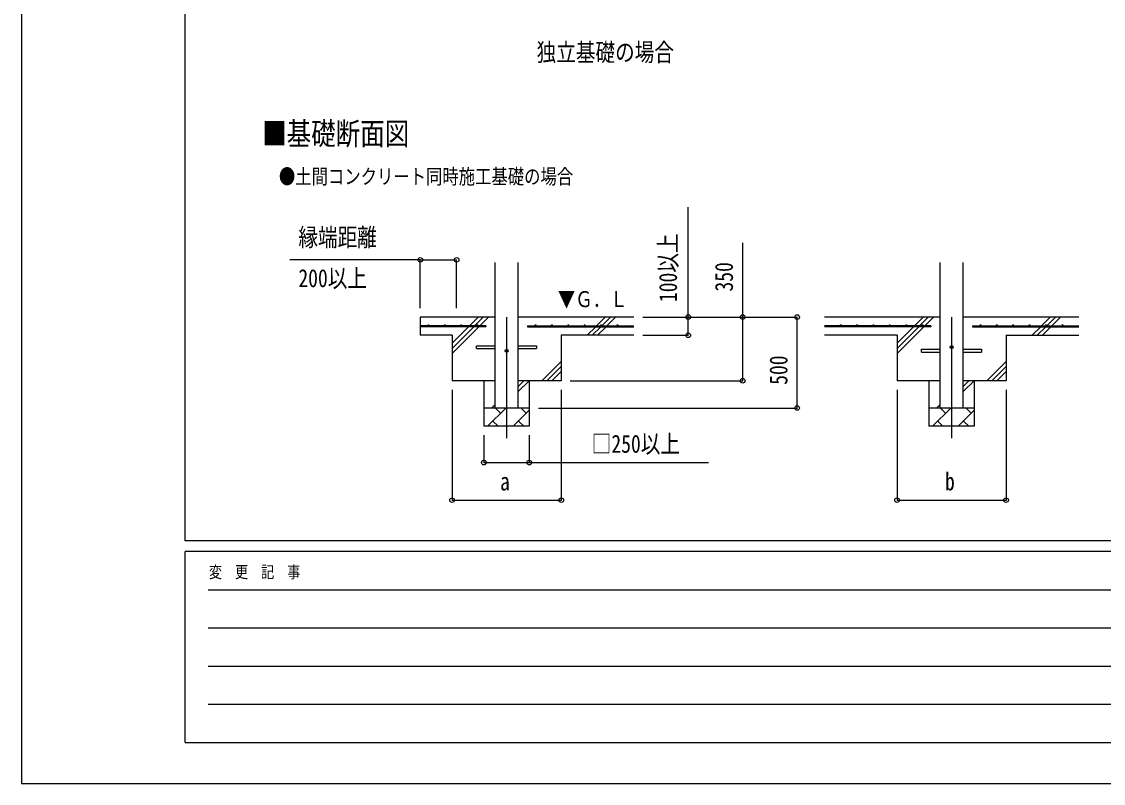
# Model space of a CAD drawing. Units: millimetres, scale not verified. Extents: x -12615 to 12615, y -8910 to 8910.
# Drawn here: x -12615 to -6659, y -8910 to -4719 of the extents above; entities that cross this region are included whole.
import ezdxf
from ezdxf.enums import TextEntityAlignment as Align

# ---------------------------------------------------------------- set-up
doc = ezdxf.new("R2010")
doc.units = ezdxf.units.MM
doc.header["$LTSCALE"] = 40
for name, color, linetype in [('0-2_USER1', 3, 'Continuous'), ('0-4_YKK_12', 2, 'Continuous'), ('0-5_YKK_13', 4, 'Continuous'), ('0-6_YKK_A1', 4, 'Continuous'), ('0-7_YKK_D', 6, 'Continuous'), ('0-8_YKK_ZWAK', 7, 'Continuous')]:
    doc.layers.add(name, color=color, linetype=linetype)
doc.styles.add('ＭＳ ゴシック', font='')
doc.styles.get('ＭＳ ゴシック').set_extended_font_data('MS Gothic')

msp = doc.modelspace()

# ---------------------------------------------------------------- linework, layer by layer
at = {"layer": '0-4_YKK_12'}
for p, q in [((-9944.94, -6345), (-9944.94, -7010.95)), ((-7494.94, -6345), (-7494.94, -7010.95))]:
    msp.add_line(p, q, dxfattribs=at)
at = {"layer": '0-5_YKK_13'}
for p, q in [((-10109.94, -6502), (-10007.44, -6502)), ((-10109.94, -6518), (-10109.94, -6502)), ((-10109.94, -6518), (-10007.44, -6518)), ((-9882.44, -6502), (-9779.94, -6502)), ((-9882.44, -6518), (-9779.94, -6518)), ((-9779.94, -6502), (-9779.94, -6518)), ((-7659.94, -6522), (-7557.44, -6522)), ((-7659.94, -6538), (-7659.94, -6522)), ((-7659.94, -6538), (-7557.44, -6538)), ((-7432.44, -6522), (-7329.94, -6522)), ((-7432.44, -6538), (-7329.94, -6538)), ((-7329.94, -6522), (-7329.94, -6538))]:
    msp.add_line(p, q, dxfattribs=at)
for centre in [(-9944.94, -6530), (-7494.94, -6510)]:
    msp.add_circle(centre, 8, dxfattribs=at)
at = {"layer": '0-6_YKK_A1'}
for p, q in [((-10007.44, -6845), (-10007.44, -6045)), ((-9882.44, -6045), (-9882.44, -6845)), ((-7557.44, -6845), (-7557.44, -6045)), ((-7432.44, -6045), (-7432.44, -6845)), ((-10007.44, -6345), (-10419.94, -6345)), ((-10419.94, -6345), (-10419.94, -6445)), ((-10149.01, -6392.5), (-10101.51, -6345)), ((-10120.72, -6392.5), (-10073.22, -6345)), ((-10092.44, -6392.5), (-10044.94, -6345)), ((-9244.94, -6345), (-9882.44, -6345)), ((-9449.01, -6392.5), (-9401.51, -6345)), ((-9420.72, -6392.5), (-9373.22, -6345)), ((-9392.44, -6392.5), (-9344.94, -6345)), ((-7557.44, -6345), (-8194.94, -6345)), ((-7699.01, -6392.5), (-7651.51, -6345)), ((-7670.72, -6392.5), (-7623.22, -6345)), ((-7642.44, -6392.5), (-7594.94, -6345)), ((-6794.94, -6345), (-7432.44, -6345)), ((-6999.01, -6392.5), (-6951.51, -6345)), ((-6970.72, -6392.5), (-6923.22, -6345)), ((-6942.44, -6392.5), (-6894.94, -6345)), ((-10059.94, -6392.5), (-10419.94, -6392.5)), ((-10059.94, -6397.5), (-10419.94, -6397.5)), ((-10244.94, -6545), (-10097.44, -6397.5)), ((-10244.94, -6488.43), (-10154.01, -6397.5)), ((-10244.94, -6516.72), (-10125.72, -6397.5)), ((-10059.94, -6392.5), (-10059.94, -6397.5)), ((-9829.94, -6392.5), (-9244.94, -6392.5)), ((-9829.94, -6392.5), (-9829.94, -6397.5)), ((-9829.94, -6397.5), (-9244.94, -6397.5)), ((-9501.51, -6445), (-9454.01, -6397.5)), ((-9473.22, -6445), (-9425.72, -6397.5)), ((-9444.94, -6445), (-9397.44, -6397.5)), ((-7609.94, -6392.5), (-8194.94, -6392.5)), ((-7609.94, -6397.5), (-8194.94, -6397.5)), ((-7794.94, -6545), (-7647.44, -6397.5)), ((-7794.94, -6488.43), (-7704.01, -6397.5)), ((-7794.94, -6516.72), (-7675.72, -6397.5)), ((-7609.94, -6392.5), (-7609.94, -6397.5)), ((-7379.94, -6392.5), (-6794.94, -6392.5)), ((-7379.94, -6392.5), (-7379.94, -6397.5)), ((-7379.94, -6397.5), (-6794.94, -6397.5)), ((-7051.51, -6445), (-7004.01, -6397.5)), ((-7023.22, -6445), (-6975.72, -6397.5)), ((-6994.94, -6445), (-6947.44, -6397.5)), ((-10244.94, -6445), (-10419.94, -6445)), ((-10244.94, -6445), (-10244.94, -6695)), ((-9244.94, -6445), (-9644.94, -6445)), ((-9644.94, -6445), (-9644.94, -6695)), ((-7794.94, -6445), (-8194.94, -6445)), ((-7794.94, -6445), (-7794.94, -6695)), ((-7194.94, -6445), (-7194.94, -6695)), ((-7194.94, -6445), (-6794.94, -6445)), ((-9751.51, -6695), (-9644.94, -6588.43)), ((-7301.51, -6695), (-7194.94, -6588.43)), ((-9723.22, -6695), (-9644.94, -6616.72)), ((-9694.94, -6695), (-9644.94, -6645)), ((-7273.22, -6695), (-7194.94, -6616.72)), ((-7244.94, -6695), (-7194.94, -6645)), ((-10007.44, -6695), (-10244.94, -6695)), ((-10069.94, -6695), (-10069.94, -6945)), ((-9882.44, -6756.67), (-9820.77, -6695)), ((-9882.44, -6728.38), (-9849.06, -6695)), ((-9644.94, -6695), (-9882.44, -6695)), ((-9819.94, -6695), (-9819.94, -6945)), ((-7557.44, -6695), (-7794.94, -6695)), ((-7619.94, -6695), (-7619.94, -6945)), ((-7432.44, -6756.67), (-7370.77, -6695)), ((-7432.44, -6728.38), (-7399.06, -6695)), ((-7194.94, -6695), (-7432.44, -6695)), ((-7369.94, -6695), (-7369.94, -6945)), ((-9819.94, -6845), (-10069.94, -6845)), ((-10049.2, -6945), (-9949.2, -6845)), ((-10027.34, -6845), (-10007.44, -6825.1)), ((-9977.76, -6873.55), (-10006.31, -6845)), ((-9836.34, -6873.55), (-9864.89, -6845)), ((-7369.94, -6845), (-7619.94, -6845)), ((-7599.2, -6945), (-7499.2, -6845)), ((-7577.34, -6845), (-7557.44, -6825.1)), ((-7527.76, -6873.55), (-7556.31, -6845)), ((-7386.34, -6873.55), (-7414.89, -6845)), ((-9907.78, -6945), (-9819.94, -6857.16)), ((-7457.78, -6945), (-7369.94, -6857.16)), ((-9819.94, -6945), (-10069.94, -6945)), ((-10020.65, -6916.45), (-9992.1, -6945)), ((-9879.23, -6916.45), (-9850.68, -6945)), ((-7369.94, -6945), (-7619.94, -6945)), ((-7570.65, -6916.45), (-7542.1, -6945)), ((-7429.23, -6916.45), (-7400.68, -6945))]:
    msp.add_line(p, q, dxfattribs=at)
for centre in [(-10374.94, -6390), (-10284.94, -6390), (-10194.94, -6390), (-10104.94, -6390), (-9784.94, -6390), (-9694.94, -6390), (-9604.94, -6390), (-9514.94, -6390), (-9424.94, -6390), (-9334.94, -6390), (-8104.94, -6390), (-8014.94, -6390), (-7924.94, -6390), (-7834.94, -6390), (-7744.94, -6390), (-7654.94, -6390), (-7334.94, -6390), (-7244.94, -6390), (-7154.94, -6390), (-7064.94, -6390), (-6974.94, -6390), (-6884.94, -6390)]:
    msp.add_circle(centre, 2.5, dxfattribs=at)
at = {"layer": '0-7_YKK_D'}
for p, q in [((-10419.94, -6029.74), (-11137.75, -6029.74)), ((-10419.94, -6295), (-10419.94, -6028.74)), ((-10419.94, -6029.74), (-10219.94, -6029.74)), ((-10219.94, -6295), (-10219.94, -6028.74)), ((-9194.94, -6345), (-8943.94, -6345)), ((-9194.94, -6345), (-8343.94, -6345)), ((-9194.94, -6345), (-8643.94, -6345)), ((-8344.94, -6845), (-8344.94, -6345)), ((-9194.94, -6445), (-8943.94, -6445)), ((-9594.94, -6695), (-8643.94, -6695)), ((-10244.94, -6745), (-10244.94, -7352.96)), ((-9643.94, -6745), (-9643.94, -7352.96)), ((-7794.94, -6745), (-7794.94, -7352.96)), ((-7194.94, -6745), (-7194.94, -7352.96)), ((-9769.94, -6845), (-8343.94, -6845)), ((-10069.94, -6995), (-10069.94, -7146)), ((-9819.94, -6995), (-9819.94, -7146)), ((-10244.94, -7351.96), (-9643.94, -7351.96)), ((-7794.94, -7351.96), (-7194.94, -7351.96))]:
    msp.add_line(p, q, dxfattribs=at)
for points in [[(-8944.94, -6445), (-8944.94, -6345), (-8944.94, -5740.4)], [(-8644.94, -6695), (-8644.94, -6345), (-8644.94, -5935.4)], [(-10069.94, -7145), (-9819.94, -7145), (-8832.61, -7145)]]:
    msp.add_lwpolyline(points, dxfattribs=at)
for centre in [(-10419.94, -6029.74), (-10219.94, -6029.74), (-8944.94, -6345), (-8644.94, -6345), (-8344.94, -6345), (-8944.94, -6445), (-8644.94, -6695), (-8344.94, -6845), (-10069.94, -7145), (-9819.94, -7145), (-10244.94, -7351.96), (-9643.94, -7351.96), (-7794.94, -7351.96), (-7194.94, -7351.96)]:
    msp.add_circle(centre, 12.75, dxfattribs=at)
at = {"layer": '0-8_YKK_ZWAK'}
for p, q in [((-11714.94, -7575), (-11714.94, 8325)), ((11685.06, -7575), (-11714.94, -7575)), ((-3914.94, -7635), (-11714.94, -7635)), ((-11714.94, -8685), (-11714.94, -7635)), ((-11587.44, -7845), (-4064.94, -7845)), ((-11587.44, -8055), (-4064.94, -8055)), ((-11587.44, -8265), (-4064.94, -8265)), ((-11587.44, -8475), (-4064.94, -8475)), ((-11714.94, -8685), (-3914.94, -8685))]:
    msp.add_line(p, q, dxfattribs=at)
msp.add_lwpolyline([(-12615, -8910), (12615, -8910), (12615, 8910), (-12615, 8910)], close=True, dxfattribs=at)

# ---------------------------------------------------------------- texts
at = {"layer": '0-2_USER1', "style": 'ＭＳ ゴシック', "width": 0.8}
for s, height, p in [('独立基礎の場合', 98.97, (-9779.5, -4966.73)), ('■基礎断面図', 123.7, (-11290.73, -5434.44)), ('●土間コンクリート同時施工基礎の場合', 82.48, (-11198.38, -5637.22))]:
    msp.add_text(s, height=height, dxfattribs=at).set_placement(p, align=Align.BOTTOM_LEFT)
at = {"layer": '0-6_YKK_A1', "style": 'ＭＳ ゴシック', "width": 0.8}
msp.add_text('▼Ｇ．Ｌ', height=87.98, dxfattribs=at).set_placement((-9662.79, -6316.55), align=Align.BOTTOM_LEFT)
at = {"layer": '0-7_YKK_D', "style": 'ＭＳ ゴシック', "width": 0.8}
for s, p in [('縁端距離', (-11091.14, -5984.74)), ('200以上', (-11091.14, -6209.74)), ('□250以上', (-9475.81, -7121)), ('b', (-7530.94, -7327.96)), ('a', (-9980.94, -7327.96))]:
    msp.add_text(s, height=98.97, dxfattribs=at).set_placement(p, align=Align.BOTTOM_LEFT)
for s, p in [('100以上', (-8976.94, -6262)), ('350', (-8668.94, -6204.2)), ('500', (-8368.94, -6717.4))]:
    msp.add_text(s, height=98.97, rotation=90, dxfattribs=at).set_placement(p, align=Align.BOTTOM_LEFT)
at = {"layer": '0-8_YKK_ZWAK', "style": 'ＭＳ ゴシック', "width": 0.8}
msp.add_text('変  更  記  事', height=65.98, dxfattribs=at).set_placement((-11583.93, -7800), align=Align.BOTTOM_LEFT)

doc.saveas('drawing.dxf')
